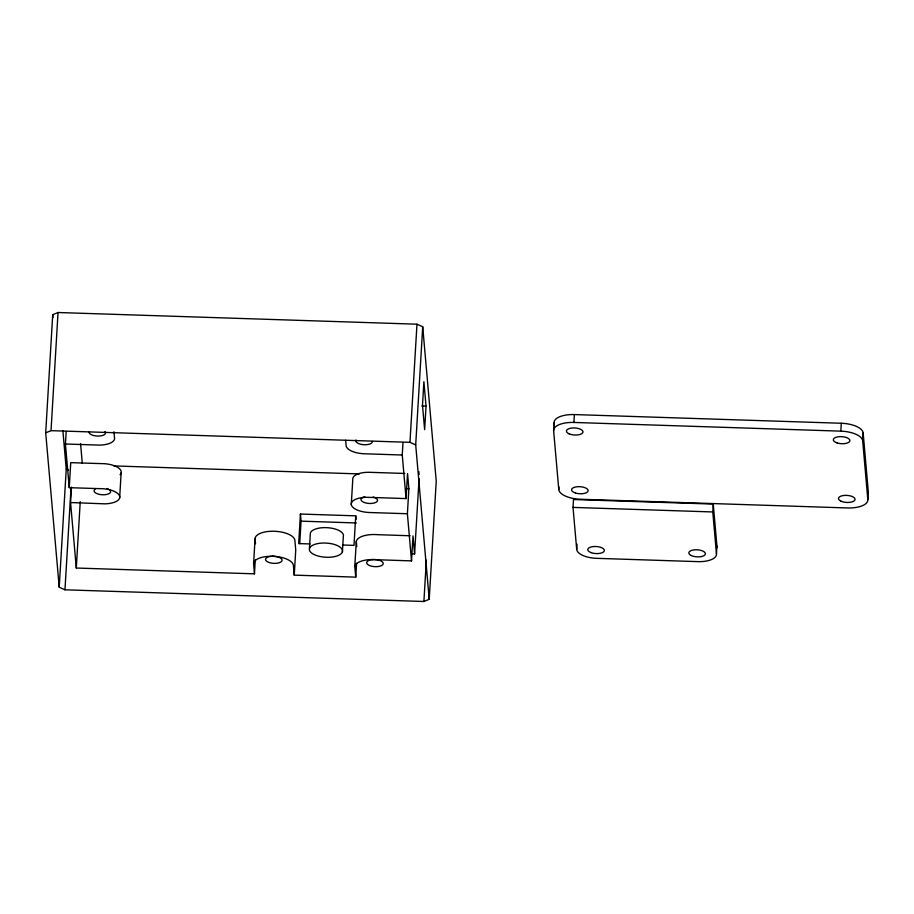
<?xml version="1.0" encoding="UTF-8"?>
<svg xmlns="http://www.w3.org/2000/svg" width="914" height="914" viewBox="0 0 914 914"><rect width="100%" height="100%" fill="white"/><g stroke="black" fill="none" stroke-linecap="round" stroke-linejoin="round"><path stroke-width="1.37" d="M45.7 432.848L52.715 314.702L58.039 312.508L416.978 324.196L422.714 326.755L436.241 481.152L429.226 599.298L423.902 601.492L64.963 589.804L59.227 587.245L45.7 432.848L51.024 430.654L409.963 442.342L415.699 444.901L429.226 599.298M51.024 430.654L58.039 312.508M71.463 487.242L70.561 502.54L104.79 503.843A17.732 7.552 3.4 0 0 119.54 495.914A17.732 7.552 3.4 0 0 99.295 488.636L69.258 487.676L65.431 443.998L66.174 431.488M59.227 587.245L66.242 469.099L62.895 430.86M69.258 487.676L70.744 462.644L100.791 463.604A17.732 7.552 3.4 0 1 120.054 474.732M64.963 589.804L71.052 487.311M255.292 559.928L254.469 573.832L76.296 568.028L80.238 501.626M119.654 497.89L121.139 472.858M254.469 573.832L253.589 563.778L255.075 538.746A19.948 8.5 3.4 0 1 275.16 531.285A19.948 8.5 3.4 0 1 294.925 540.825L295.736 550.091L294.239 575.123L355.763 577.134L356.586 563.218M356.049 519.403L355.74 515.839L300.432 514.034L298.684 543.579L310.029 543.944M299.723 543.659L301.06 521.151L300.432 514.034M309.446 548.491L310.36 533.102A16.623 7.084 3.4 0 1 328.846 527.812A16.623 7.084 3.4 0 1 343.333 536.415L342.407 551.805A16.623 7.084 3.4 0 1 315.958 555.335A16.623 7.084 3.4 0 1 319.42 543.316A16.623 7.084 3.4 0 1 342.407 551.805M355.763 577.134L354.792 566.452A19.948 8.5 3.4 0 1 376.294 559.711L411.517 560.888L407.393 513.748L370.17 512.537A17.732 7.552 3.4 0 1 351.284 504.585L352.77 479.553A17.732 7.552 3.4 0 1 369.233 472.298L404.708 473.452M355.74 515.839L353.992 545.372L342.647 545.007M354.792 566.452L356.289 541.419A19.948 8.5 3.4 0 1 377.779 534.679L410.192 535.764M351.284 504.585A17.732 7.552 3.4 0 1 367.736 497.33L406.067 498.576L402.251 455.012L402.994 442.502M406.067 498.576L407.553 473.543L408.878 488.716L407.393 513.748M409.963 442.342L416.978 324.196M415.699 444.901L422.714 326.755M411.517 560.888L413.014 535.855L414.59 553.964L411.791 553.873M414.59 553.964L419.069 478.708M426.038 406.113L424.633 429.649L422.497 405.222L423.89 381.686L426.038 406.113L421.891 405.976M423.902 601.492L426.347 560.213M553.633 430.802L554.101 422.919A21.113 8.991 3.4 0 1 574.38 414.568L841.291 423.262A21.113 8.991 3.4 0 1 863.159 432.985L868.3 491.721L867.832 499.604A21.113 8.991 3.4 0 1 847.552 507.956L580.641 499.261A21.113 8.991 3.4 0 1 558.785 489.538L553.633 430.802A21.113 8.991 3.4 0 1 573.912 422.451L840.823 431.145A21.113 8.991 3.4 0 1 862.69 440.868L867.832 499.604M558.785 489.538L558.934 486.911M573.912 422.451L574.38 414.568M573.021 507.407L573.489 499.524L713.251 504.071L716.93 546.081L716.462 553.964A19.4 8.26 3.4 0 1 697.839 561.63L596.785 558.34A19.4 8.26 3.4 0 1 576.7 549.405L573.021 507.407L712.783 511.954L716.462 553.964M576.7 549.405L577.02 544.15M712.783 511.954L713.251 504.071M840.823 431.145L841.291 423.262M862.69 440.868L863.159 432.985M65.431 443.998L99.363 445.107A17.732 7.552 3.4 0 0 114.444 437.303L113.953 431.716M402.251 455.012L364.469 453.778A17.732 7.552 3.4 0 1 346.109 445.621L345.641 440.285M113.816 465.923L359.293 473.92M406.124 488.624L408.878 488.716M301.06 521.151L356.369 522.957M66.242 469.099L68.539 470.127M356.289 541.419L356.768 546.629M554.101 422.919L554.352 425.707M418.863 471.601L419.115 474.446M294.239 575.123L293.428 565.857A19.948 8.5 3.4 0 0 273.674 556.318A19.948 8.5 3.4 0 0 253.589 563.778M255.075 538.746L255.509 543.773M80.558 443.587L82.294 463.478M70.561 502.54L76.296 568.028M52.715 314.702L52.966 317.535M109.794 490.03A8.317 3.542 3.4 0 1 101.774 494.737A8.317 3.542 3.4 0 1 95.456 488.921M106.972 488.51A8.317 3.542 3.4 0 1 108.595 489.207M104.961 431.557A8.317 3.542 3.4 0 1 98.266 436.081A8.317 3.542 3.4 0 1 89.035 431.625M373.152 496.988A8.317 3.542 3.4 0 1 375.791 502.426A8.317 3.542 3.4 0 1 363.087 501.992A8.317 3.542 3.4 0 1 364.846 496.702M372.398 441.428A8.317 3.542 3.4 0 1 363.406 444.684A8.317 3.542 3.4 0 1 356.003 440.034M716.93 546.081A19.4 8.26 3.4 0 1 716.462 548.206M868.3 491.721A21.113 8.991 3.4 0 1 867.786 494.028M372.375 559.608L370.421 559.916A8.317 3.542 3.4 0 0 369.405 565.48L371.187 566.086A8.317 3.542 3.4 0 0 383.229 563.778A8.317 3.542 3.4 0 0 372.375 559.608M272.943 556.249L270.83 556.363A8.317 3.542 3.4 0 0 265.734 560.248A8.317 3.542 3.4 0 0 274.668 563.378L276.782 563.264A8.317 3.542 3.4 0 0 281.878 559.379A8.317 3.542 3.4 0 0 272.943 556.249M590.947 552.582A8.317 3.542 3.4 0 0 604.28 550.936A8.317 3.542 3.4 0 0 592.957 546.595A8.317 3.542 3.4 0 0 590.947 552.582M691.098 555.484A8.317 3.542 3.4 0 0 705.071 554.718A8.317 3.542 3.4 0 0 695.143 549.794A8.317 3.542 3.4 0 0 691.098 555.484M837.087 442.924A8.317 3.542 3.4 0 0 849.906 440.765A8.317 3.542 3.4 0 0 837.852 436.835A8.317 3.542 3.4 0 0 837.087 442.924M569.056 433.807A8.317 3.542 3.4 0 0 582.801 432.665A8.317 3.542 3.4 0 0 572.255 427.981A8.317 3.542 3.4 0 0 569.056 433.807M840.903 501.146A8.317 3.542 3.4 0 0 854.784 500.209A8.317 3.542 3.4 0 0 844.593 495.388A8.317 3.542 3.4 0 0 840.903 501.146M575.5 493.023A8.317 3.542 3.4 0 0 588.148 490.727A8.317 3.542 3.4 0 0 575.9 486.911A8.317 3.542 3.4 0 0 575.5 493.023"/></g></svg>
